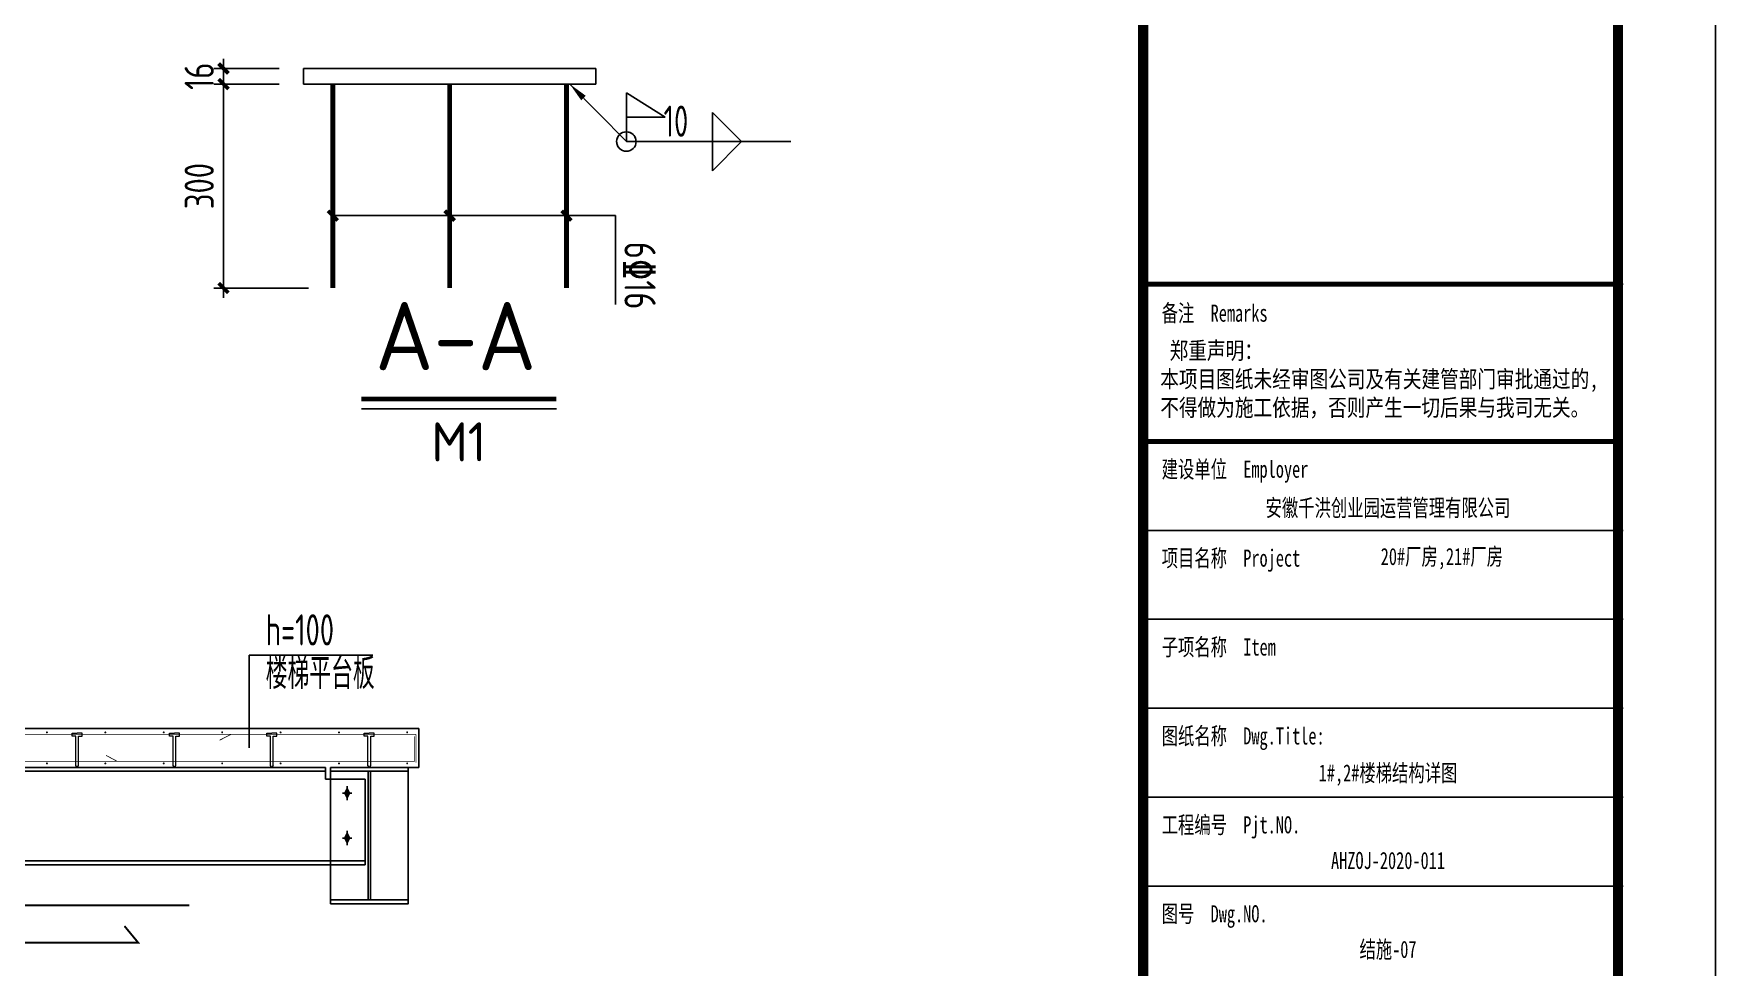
# Model space of a CAD drawing. Extents: x 180850 to 1400258, y 48356 to 327067.
# Drawn here: x 573742 to 582378, y 119163 to 123956 of the extents above; entities that cross this region are included whole.
import ezdxf
from ezdxf.enums import TextEntityAlignment as Align

# ---------------------------------------------------------------- set-up
doc = ezdxf.new("R2010")
doc.units = 0
doc.header["$LTSCALE"] = 1000
for name, color, linetype in [('AXIS', 3, 'Continuous'), ('DIM', 146, 'Continuous'), ('DOTE', 1, 'Continuous'), ('GL', 150, 'Continuous'), ('NUM', 7, 'Continuous'), ('Prof', 2, 'Continuous'), ('PUB_TITLE', 4, 'Continuous'), ('PZ', 202, 'Continuous'), ('REIN', 1, 'Continuous'), ('STPM_RBEAM_NUM', 7, 'Continuous'), ('TEXT', 7, 'Continuous'), ('THIN', 7, 'Continuous'), ('WELD', 7, 'Continuous'), ('WL', 10, 'Continuous'), ('引出线', 3, 'Continuous'), ('柱梁', 2, 'Continuous'), ('踏步', 204, 'Continuous')]:
    doc.layers.add(name, color=color, linetype=linetype)
doc.layers.add('螺栓', color=15, linetype='Continuous', lineweight=18)
doc.styles.add('_gyy_title_ST', font='', dxfattribs={"width": 0.8})
doc.styles.get("Standard").update_dxf_attribs({"font": 'gbenor.shx', "bigfont": 'gbcbig.shx'})
doc.styles.add('TSSD_Dimension', font='Tssdeng.shx', dxfattribs={"width": 0.8, "bigfont": 'hztxt.shx'})
doc.styles.add('TSSD_Label', font='tssdeng.shx', dxfattribs={"width": 0.7, "bigfont": 'hztxt.shx'})
doc.styles.add('TSSD_Norm', font='tssdeng.shx', dxfattribs={"bigfont": 'hztxt.shx'})
doc.styles.get('_gyy_title_ST').set_extended_font_data('SimSun')
doc.dimstyles.new('TSSD_10_50', dxfattribs={"dimtxt": 150, "dimasz": 50, "dimexe": 50, "dimexo": 125, "dimgap": 50, "dimtad": 1, "dimdec": 0, "dimlfac": 0.2, "dimzin": 0, "dimdsep": 46, "dimtxsty": 'TSSD_Dimension', "dimblk": 'ARCHTICK', "dimcen": 0, "dimdle": 50, "dimclrt": 7, "dimadec": 0, "dimazin": 0, "dimtfac": 1, "dimtdec": 0, "dimtix": 1, "dimtmove": 2, "dimatfit": 3, "dimfxl": 1, "dimtolj": 1, "dimtzin": 0, "dimarcsym": 0})
doc.dimstyles.new('TSSD_LEADER_STYLE_100.0', dxfattribs={"dimtxt": 300, "dimasz": 100, "dimexe": 100, "dimexo": 250, "dimgap": 0.09, "dimtad": 0, "dimtih": 1, "dimtoh": 1, "dimdec": 4, "dimzin": 0, "dimdsep": 46, "dimtxsty": 'Standard', "dimcen": 0.09, "dimdle": 100, "dimclrt": 7, "dimadec": 0, "dimazin": 0, "dimtfac": 1, "dimtdec": 4, "dimtofl": 0, "dimtmove": 0, "dimatfit": 3, "dimfxl": 1, "dimtolj": 1, "dimtzin": 0, "dimarcsym": 0})

# ---------------------------------------------------------------- blocks, each defined once
blk = doc.blocks.new('_WELD001')
at = {"linetype": 'ByBlock'}
h = blk.add_hatch(color=0, dxfattribs=at)
h.paths.add_polyline_path([(0.8, 0.5), (0, 1), (0, 0.5)], flags=16)
edge = h.paths.add_edge_path()
edge.add_line((0.8, 0.5), (0, 1))
edge.add_line((0, 0.5), (0.8, 0.5))
edge.add_line((0, 0), (0, 1))
at = {"color": 0, "linetype": 'ByBlock'}
for p, q in [((0, 0), (0, 1)), ((0.8, 0.5), (0, 1)), ((0, 0.5), (0.8, 0.5))]:
    blk.add_line(p, q, dxfattribs=at)
blk = doc.blocks.new('_WELD003')
at = {"color": 0, "linetype": 'ByBlock'}
blk.add_circle((0, 0), 0.5, dxfattribs=at)
blk = doc.blocks.new('_WELD004')
at = {"color": 0, "linetype": 'ByBlock'}
for p, q in [((0, 1), (1, 0)), ((0, 0), (0, 1))]:
    blk.add_line(p, q, dxfattribs=at)
blk = doc.blocks.new('_ArchTick')
at = {"color": 0, "linetype": 'ByBlock', "const_width": 0.4}
blk.add_lwpolyline([(-0.5, -0.5), (0.5, 0.5)], dxfattribs=at)
blk = doc.blocks.new('*D1329')
at = {"layer": 'AXIS', "color": 0, "lineweight": -2, "transparency": 16777216}
for p, q in [((574717.5, 123747.1), (574717.5, 122600.3)), ((575003.6, 123697.1), (574667.5, 123697.1)), ((575153.6, 122650.3), (574667.5, 122650.3))]:
    blk.add_line(p, q, dxfattribs=at)
at = {"layer": 'Defpoints', "color": 0, "transparency": 16777216}
for p in [(575128.6, 123697.1), (574717.5, 122650.3), (575278.6, 122650.3)]:
    blk.add_point(p, dxfattribs=at)
at = {"layer": 'AXIS', "color": 0, "lineweight": -2, "transparency": 16777216, "xscale": 50, "yscale": 50, "zscale": 50}
for p, rotation in [((574717.5, 123697.1), 90), ((574717.5, 122650.3), 270)]:
    blk.add_blockref('_ArchTick', p, dxfattribs=dict(at, rotation=rotation))
at = {"layer": 'AXIS', "color": 7, "transparency": 16777216, "insert": (574592.5, 123173.7), "char_height": 150, "attachment_point": 5, "rotation": 90, "style": 'TSSD_Dimension'}
blk.add_mtext('\\A1;300', dxfattribs=at)
blk = doc.blocks.new('*D1330')
at = {"layer": 'AXIS', "color": 0, "lineweight": -2, "transparency": 16777216}
for p, q in [((575003.6, 123777.1), (574667.5, 123777.1)), ((574717.5, 123777.1), (574717.5, 123827.1)), ((574717.5, 123697.1), (574717.5, 123777.1)), ((575003.6, 123697.1), (574667.5, 123697.1)), ((574717.5, 123697.1), (574717.5, 123647.1))]:
    blk.add_line(p, q, dxfattribs=at)
at = {"layer": 'Defpoints', "color": 0, "transparency": 16777216}
for p in [(574717.5, 123777.1), (575128.6, 123777.1), (575128.6, 123697.1)]:
    blk.add_point(p, dxfattribs=at)
at = {"layer": 'AXIS', "color": 0, "lineweight": -2, "transparency": 16777216, "xscale": 50, "yscale": 50, "zscale": 50}
for p, rotation in [((574717.5, 123777.1), 270), ((574717.5, 123697.1), 90)]:
    blk.add_blockref('_ArchTick', p, dxfattribs=dict(at, rotation=rotation))
at = {"layer": 'AXIS', "color": 7, "transparency": 16777216, "insert": (574592.5, 123737.1), "char_height": 150, "attachment_point": 5, "rotation": 90, "style": 'TSSD_Dimension'}
blk.add_mtext('\\A1;16', dxfattribs=at)

msp = doc.modelspace()

# ---------------------------------------------------------------- hatches: boundary and pattern name
at = {"layer": 'DIM'}
for points in [[(575352.44, 120080.31), (575340.44, 120056.31), (575352.44, 120032.31), (575364.44, 120056.31)], [(575352.44, 119850.86), (575340.44, 119826.86), (575352.44, 119802.86), (575364.44, 119826.86)]]:
    msp.add_hatch(color=256, dxfattribs=at).paths.add_polyline_path(points)

# ---------------------------------------------------------------- linework, layer by layer
at = {"color": 3}
for p, q in [((575278.6, 123021.72), (576729.74, 123021.72)), ((576729.74, 123021.72), (576729.74, 122565.3))]:
    msp.add_line(p, q, dxfattribs=at)
at = {"layer": 'DIM'}
for p, q in [((575352.44, 120080.31), (575340.44, 120056.31)), ((575352.44, 120032.31), (575340.44, 120056.31)), ((575352.44, 120080.31), (575364.44, 120056.31)), ((575352.44, 120032.31), (575364.44, 120056.31)), ((575352.44, 119850.86), (575340.44, 119826.86)), ((575352.44, 119802.86), (575340.44, 119826.86)), ((575352.44, 119850.86), (575364.44, 119826.86)), ((575352.44, 119802.86), (575364.44, 119826.86))]:
    msp.add_line(p, q, dxfattribs=at)
at = {"layer": 'DOTE'}
for p, q in [((575328.44, 120056.31), (575376.44, 120056.31)), ((575352.44, 120092.31), (575352.44, 120020.31)), ((575352.44, 119862.86), (575352.44, 119790.86)), ((575328.44, 119826.86), (575376.44, 119826.86))]:
    msp.add_line(p, q, dxfattribs=at)
at = {"layer": 'GL'}
for p, q in [((573295.92, 120189.44), (575240.45, 120189.44)), ((573295.92, 120169.44), (575240.45, 120169.44)), ((575240.45, 120129.44), (575240.45, 120189.44)), ((575444.7, 120129.44), (575240.45, 120129.44)), ((575444.7, 119689.44), (575444.7, 120129.44)), ((573170.43, 119709.44), (575444.7, 119709.44)), ((573170.43, 119689.44), (575444.7, 119689.44))]:
    msp.add_line(p, q, dxfattribs=at)
at = {"layer": 'NUM', "const_width": 25}
msp.add_lwpolyline([(575425.32, 122080.61), (576426.86, 122080.61)], dxfattribs=at)
at = {"layer": 'Prof', "color": 21}
msp.add_lwpolyline([(575128.6, 123777.06), (576628.6, 123777.06), (576628.6, 123697.06), (575128.6, 123697.06)], close=True, dxfattribs=at)
at = {"layer": 'PUB_TITLE'}
for p, q in [((581903.52, 122669.9), (579445.89, 122669.9)), ((581903.52, 121405.98), (579445.89, 121405.98)), ((581903.52, 120949.56), (579445.89, 120949.56)), ((581903.52, 120493.14), (579445.89, 120493.14)), ((581903.52, 120036.72), (579445.89, 120036.72)), ((581903.52, 119580.3), (579445.89, 119580.3))]:
    msp.add_line(p, q, dxfattribs=at)
msp.add_lwpolyline([(552677.75, 113487.35), (582377.75, 113487.35), (582377.75, 134487.35), (552677.75, 134487.35)], close=True, dxfattribs=at)
for points, const_width in [([(553927.75, 113987.35), (581877.75, 113987.35), (581877.75, 133987.35), (553927.75, 133987.35)], 50), ([(579439.45, 133987.35), (581877.75, 133987.35), (581877.75, 113987.35), (579439.45, 113987.35)], 52.25)]:
    msp.add_lwpolyline(points, close=True, dxfattribs=dict(at, const_width=const_width))
at = {"layer": 'PUB_TITLE', "const_width": 24.58}
for points in [[(579445.89, 122669.9), (581903.52, 122669.9)], [(579445.89, 121862.39), (581903.52, 121862.39)]]:
    msp.add_lwpolyline(points, dxfattribs=at)
at = {"layer": 'PZ'}
msp.add_line((575719.7, 120189.44), (575666.12, 120189.44), dxfattribs=at)
at = {"layer": 'REIN'}
for points, const_width in [([(573028.57, 120358.6), (575705.72, 120358.6)], 4), ([(574754.96, 120358.6), (574696.97, 120328.7)], 4), ([(575698.59, 120220.28), (575698.59, 120348.32)], 4), ([(575705.72, 120358.6), (575705.72, 120213.34)], 4), ([(574208.94, 119374.7), (574278.68, 119290.14), (573297.32, 119290.14), (571782.55, 120213.54)], 10), ([(573286.77, 120220.28), (575698.59, 120220.28)], 4), ([(574171.87, 120220.28), (574113.88, 120251.08)], 4), ([(574542.02, 119481.28), (572619.58, 119481.28), (571847.54, 119958.31), (571984.8, 119969.82)], 10)]:
    msp.add_lwpolyline(points, dxfattribs=dict(at, const_width=const_width))
at = {"layer": 'REIN', "const_width": 5}
for points in [[(573807.95, 120369.06, 1), (573812.95, 120369.06, 1)], [(574107.95, 120369.06, 1), (574112.95, 120369.06, 1)], [(574407.95, 120369.06, 1), (574412.95, 120369.06, 1)], [(574707.95, 120369.06, 1), (574712.95, 120369.06, 1)], [(575007.95, 120369.06, 1), (575012.95, 120369.06, 1)], [(575307.95, 120369.06, 1), (575312.95, 120369.06, 1)], [(575657.79, 120369.06, 1), (575662.79, 120369.06, 1)], [(573807.95, 120209.73, 1), (573812.95, 120209.73, 1)], [(574107.95, 120209.73, 1), (574112.95, 120209.73, 1)], [(574407.95, 120209.73, 1), (574412.95, 120209.73, 1)], [(574707.95, 120209.73, 1), (574712.95, 120209.73, 1)], [(575007.95, 120209.73, 1), (575012.95, 120209.73, 1)], [(575307.95, 120209.73, 1), (575312.95, 120209.73, 1)], [(575657.79, 120209.73, 1), (575662.79, 120209.73, 1)]]:
    msp.add_lwpolyline(points, format="xyb", close=True, dxfattribs=at)
at = {"layer": 'THIN'}
msp.add_lwpolyline([(575425.32, 122030.61), (576426.86, 122030.61)], dxfattribs=at)
at = {"layer": 'WELD'}
msp.add_line((576785.9, 123401.93), (577630.22, 123401.93), dxfattribs=at)
msp.add_arc((576785.9, 123401.93), 50, 0, 225, dxfattribs=at)
at = {"layer": 'WL', "const_width": 25}
for points in [[(575278.6, 123697.06), (575278.6, 122650.28)], [(575878.6, 123697.06), (575878.6, 122650.28)], [(576478.6, 123697.06), (576478.6, 122650.28)]]:
    msp.add_lwpolyline(points, dxfattribs=at)
at = {"layer": '引出线'}
for p, q in [((574848.88, 120765.77), (574848.88, 120289.37)), ((575483.65, 120765.77), (574848.88, 120765.77))]:
    msp.add_line(p, q, dxfattribs=at)
at = {"layer": '柱梁'}
for p, q in [((575266.12, 120169.44), (575266.12, 119509.44)), ((575666.12, 120169.44), (575666.12, 119509.44))]:
    msp.add_line(p, q, dxfattribs=at)
for points in [[(575266.12, 120189.44), (575666.12, 120189.44), (575666.12, 120169.44), (575266.12, 120169.44)], [(575460.12, 120169.44), (575472.12, 120169.44), (575472.12, 119509.44), (575460.12, 119509.44)], [(575266.12, 119489.44), (575666.12, 119489.44), (575666.12, 119509.44), (575266.12, 119509.44)]]:
    msp.add_lwpolyline(points, close=True, dxfattribs=at)
at = {"layer": '螺栓'}
for p, q in [((573940.19, 120365.83), (573965.91, 120365.83)), ((573940.19, 120349.38), (573940.19, 120365.83)), ((573958.71, 120349.38), (573940.19, 120349.38)), ((573958.71, 120197.96), (573958.71, 120349.38)), ((573991.63, 120365.83), (573965.91, 120365.83)), ((573973.11, 120197.96), (573973.11, 120349.38)), ((573973.11, 120349.38), (573991.63, 120349.38)), ((573991.63, 120349.38), (573991.63, 120365.83)), ((574440.19, 120365.83), (574465.91, 120365.83)), ((574440.19, 120349.38), (574440.19, 120365.83)), ((574458.71, 120349.38), (574440.19, 120349.38)), ((574458.71, 120197.96), (574458.71, 120349.38)), ((574491.63, 120365.83), (574465.91, 120365.83)), ((574473.11, 120197.96), (574473.11, 120349.38)), ((574473.11, 120349.38), (574491.63, 120349.38)), ((574491.63, 120349.38), (574491.63, 120365.83)), ((574940.19, 120365.83), (574965.91, 120365.83)), ((574940.19, 120349.38), (574940.19, 120365.83)), ((574958.71, 120349.38), (574940.19, 120349.38)), ((574958.71, 120197.96), (574958.71, 120349.38)), ((574991.63, 120365.83), (574965.91, 120365.83)), ((574973.11, 120197.96), (574973.11, 120349.38)), ((574973.11, 120349.38), (574991.63, 120349.38)), ((574991.63, 120349.38), (574991.63, 120365.83)), ((575440.19, 120349.38), (575440.19, 120365.83)), ((575440.19, 120365.83), (575465.91, 120365.83)), ((575458.71, 120349.38), (575440.19, 120349.38)), ((575458.71, 120197.96), (575458.71, 120349.38)), ((575491.63, 120365.83), (575465.91, 120365.83)), ((575473.11, 120349.38), (575491.63, 120349.38)), ((575473.11, 120197.96), (575473.11, 120349.38)), ((575491.63, 120349.38), (575491.63, 120365.83)), ((573966.12, 120189.44), (573958.91, 120198.35)), ((573966.12, 120189.44), (573973.32, 120198.35)), ((574466.12, 120189.44), (574458.91, 120198.35)), ((574466.12, 120189.44), (574473.32, 120198.35)), ((574966.12, 120189.44), (574958.91, 120198.35)), ((574966.12, 120189.44), (574973.32, 120198.35)), ((575466.12, 120189.44), (575458.91, 120198.35)), ((575466.12, 120189.44), (575473.32, 120198.35))]:
    msp.add_line(p, q, dxfattribs=at)
at = {"layer": '踏步'}
for p in [(573346.12, 120389.44), (575719.7, 120189.44)]:
    msp.add_line(p, (575719.7, 120389.44), dxfattribs=at)

# ---------------------------------------------------------------- block references
at = {"color": 3, "xscale": 50, "yscale": 50, "zscale": 50, "rotation": 89.99999999999999}
for p in [(575278.6, 123021.72), (575878.6, 123021.72), (576478.6, 123021.72)]:
    msp.add_blockref('_ArchTick', p, dxfattribs=at)
at = {"layer": 'WELD'}
for name, p, xscale, yscale, zscale in [('_WELD001', (576785.9, 123401.93), 250, 250, 250), ('_WELD004', (577227.59, 123401.93), 150, 150, 150), ('_WELD003', (576785.9, 123401.93), 100, 100, 100)]:
    msp.add_blockref(name, p, dxfattribs=dict(at, xscale=xscale, yscale=yscale, zscale=zscale))
at = {"layer": 'WELD', "xscale": -150, "yscale": 150, "zscale": 149.9999999999999, "rotation": 180}
msp.add_blockref('_WELD004', (577227.59, 123401.93), dxfattribs=at)

# ---------------------------------------------------------------- texts
at = {"layer": 'PUB_TITLE', "style": '_gyy_title_ST', "width": 0.7}
for s, height, p in [('备注  Remarks', 87.7726, (579534.73, 122477.41)), ('建设单位  Employer', 87.7726, (579534.73, 121676.32)), ('项目名称  Project', 87.7726, (579534.73, 121219.9)), ('子项名称  Item', 87.773, (579534.73, 120763.48)), ('图纸名称  Dwg.Title:', 87.7726, (579534.73, 120307.06)), ('工程编号  Pjt.NO.', 87.7726, (579534.73, 119850.64)), ('图号  Dwg.NO.', 87.7726, (579534.73, 119394.23))]:
    msp.add_text(s, height=height, dxfattribs=at).set_placement(p)
at = {"layer": 'PUB_TITLE', "color": 2, "style": '_gyy_title_ST', "width": 0.7}
msp.add_text('安徽千洪创业园运营管理有限公司', height=87.7726, dxfattribs=at).set_placement((580696.81, 121478.14), align=Align.CENTER)
msp.add_text('20#厂房,21#厂房', height=87.7726, dxfattribs=at).set_placement((580973.29, 121267.1), align=Align.MIDDLE)
at = {"layer": 'PUB_TITLE', "color": 6, "style": '_gyy_title_ST', "width": 0.7}
for s, p in [('1#,2#楼梯结构详图', (580696.81, 120116.99)), ('AHZOJ-2020-011', (580696.81, 119667.79))]:
    msp.add_text(s, height=87.7726, dxfattribs=at).set_placement(p, align=Align.CENTER)
at = {"layer": 'PUB_TITLE', "color": 7, "style": '_gyy_title_ST', "width": 0.7}
msp.add_text('结施-07', height=87.773, dxfattribs=at).set_placement((580696.81, 119211.37), align=Align.CENTER)
at = {"layer": 'PUB_TITLE', "insert": (579527.39, 122373.09), "char_height": 87.7726, "width": 2808.7254, "attachment_point": 1, "style": '_gyy_title_ST'}
msp.add_mtext(' 郑重声明：\\P本项目图纸未经审图公司及有关建管部门审批通过的,\\P不得做为施工依据，否则产生一切后果与我司无关。', dxfattribs=at)
at = {"layer": 'STPM_RBEAM_NUM', "style": 'TSSD_Label', "width": 0.7}
for s, p in [('10', (576977.06, 123426.93)), ('h=100', (574933.75, 120815.31)), ('楼梯平台板', (574933.75, 120591.97))]:
    msp.add_text(s, height=160, dxfattribs=at).set_placement(p)
at = {"layer": 'TEXT', "style": 'TSSD_Norm', "width": 0.8}
msp.add_text('6%%13216', height=160, rotation=270, dxfattribs=at).set_placement((576776.09, 122887.88))
at = {"layer": 'TEXT', "style": 'TSSD_Norm'}
msp.add_text('A-A', height=350, dxfattribs=at).set_placement((575495.32, 122123.68), align=Align.BOTTOM_LEFT)
msp.add_text('M1', height=200, dxfattribs=at).set_placement((575926.09, 121960.61), align=Align.TOP_CENTER)

# ---------------------------------------------------------------- dimensions: what is measured, and where the dimension line sits
at = {"layer": 'AXIS'}
dim = msp.add_linear_dim(base=(574717.53, 123777.06), p1=(575128.6, 123697.06), p2=(575128.6, 123777.06), angle=270, dimstyle='TSSD_10_50', dxfattribs=at)
dim.commit()
dim.dimension.update_dxf_attribs({"geometry": '*D1330', "text_midpoint": (574592.53, 123737.06)})
dim = msp.add_linear_dim(base=(574717.53, 122650.28), p1=(575128.6, 123697.06), p2=(575278.6, 122650.28), angle=270, text='300', dimstyle='TSSD_10_50', dxfattribs=at)
dim.commit()
dim.dimension.update_dxf_attribs({"geometry": '*D1329', "text_midpoint": (574592.53, 123173.67)})

# ---------------------------------------------------------------- leaders
at = {"layer": 'WELD'}
msp.add_leader([(576495.32, 123697.06), (576785.9, 123401.93)], dimstyle='TSSD_LEADER_STYLE_100.0', dxfattribs=at)

doc.saveas('drawing.dxf')
